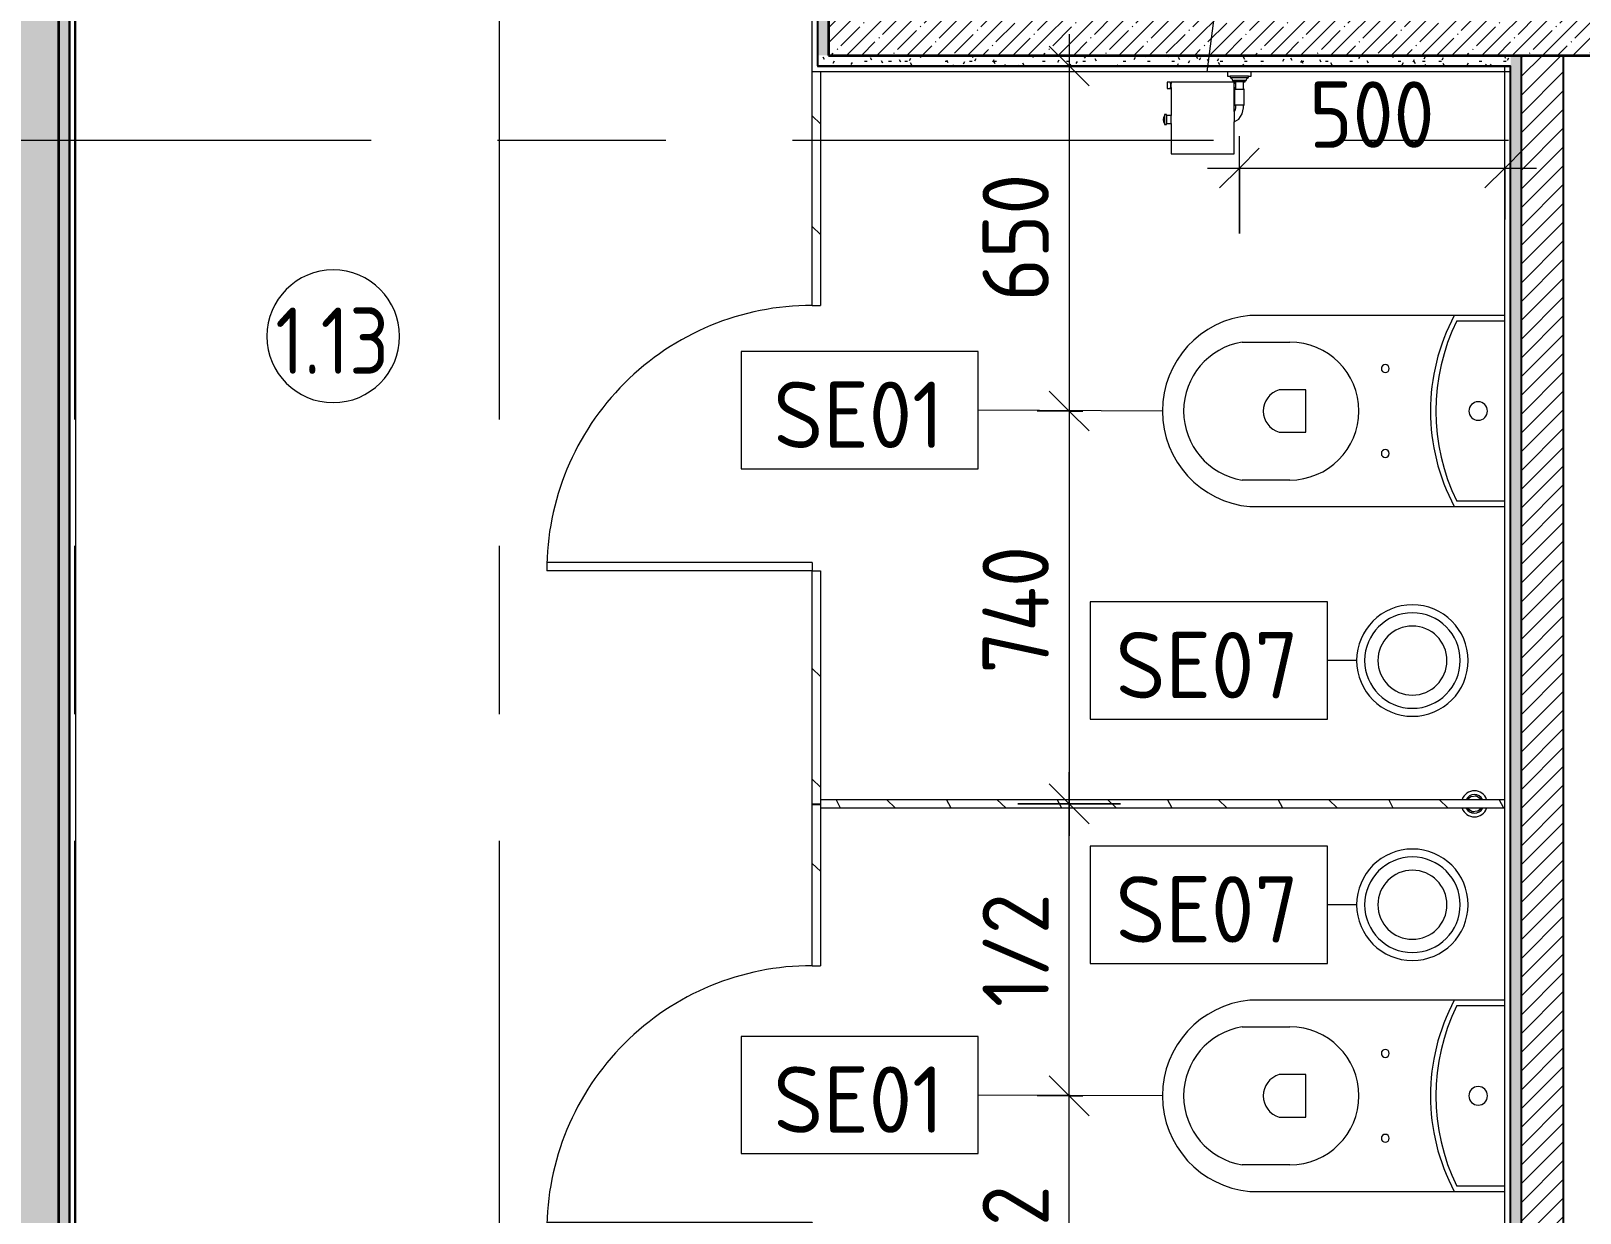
# Model space of a CAD drawing. Header units: millimetres. Extents: x 3991 to 282775, y -8553 to 29560.
# Drawn here: x 13889 to 16807, y 1579 to 3806 of the extents above; entities that cross this region are included whole.
import ezdxf

# ---------------------------------------------------------------- set-up
doc = ezdxf.new("R2010")
doc.units = ezdxf.units.MM
doc.linetypes.add('Осевая', pattern=[1587.5, 317.5, -238.125, 793.75, -238.125])
for name, color, linetype, lineweight in [('A-ANNO-DIMS', 7, 'Continuous', 9), ('A-ANNO-DIMS-50', 7, 'Continuous', 9), ('A-AREA-IDEN', 7, 'Continuous', 9), ('A-DOOR', 7, 'Continuous', 9), ('A-GENM', 7, 'Continuous', 9), ('I-WALL', 7, 'Continuous', 9), ('P-SANR-FIXT-IDEN', 7, 'Continuous', 9), ('Оси-2', 7, 'Осевая', 9)]:
    doc.layers.add(name, color=color, linetype=linetype, lineweight=lineweight)
for name, color, linetype, lineweight, true_color in [('A-DETL-GENF-1', 7, 'Continuous', 9, 0x4994b4), ('A-WALL-1', 7, 'Continuous', 25, 0x3c3c3c), ('A-WALL-2', 7, 'Continuous', 35, 0x3c3c3c), ('A-WALL-FNSH-1', 7, 'Continuous', 15, 0x3c3c3c), ('P-SANR-FIXT-1', 7, 'Continuous', 15, 0x4994b4)]:
    doc.layers.add(name, color=color, linetype=linetype, lineweight=lineweight, true_color=true_color)
doc.styles.add('GOST Common_1', font='GOST_Common.ttf', dxfattribs={"height": 125})
doc.styles.add('GOST Common_2', font='GOST_Common.ttf', dxfattribs={"width": 0.9, "height": 125})
doc.styles.add('ISOCPEUR', font='isocpeur.ttf', dxfattribs={"width": 0.9, "height": 125})
doc.dimstyles.new('ISO-2_5_0_9К_БОЛЬШОЙ', dxfattribs={"dimscale": 304.8, "dimtxt": 124.497647, "dimasz": 0.246063, "dimexe": 0.19685, "dimexo": 0.492126, "dimgap": 0, "dimtad": 1, "dimdec": 0, "dimrnd": 10, "dimzin": 0, "dimdsep": 46, "dimtxsty": 'ISOCPEUR', "dimblk1": 'OBLIQUE', "dimblk2": 'OBLIQUE', "dimsah": 1, "dimcen": 0.09, "dimdle": 0.19685, "dimazin": 0, "dimtfac": 1, "dimtdec": 4, "dimtix": 1, "dimtmove": 0, "dimatfit": 3, "dimfxl": 1, "dimtvp": 1, "dimtolj": 1, "dimtzin": 0, "dimarcsym": 2})
pattern_1 = [(45, (-51688.46, 0), (-28.51196, 28.51196), []), (45, (-51659.95, 0), (-28.51196, 28.51196), [50.403, -10.081, 1.676, -8.404])]
pattern_2 = [(18.435, (-2539, 67002.855), (416.49961, 208.2509), [79.025, -579.519]), (49.399, (-2464.03, 67027.845), (1041.243719, 1249.505702), [38.399, -1881.572]), (46.848, (-2439.04, 66848.75), (2915.4788923, 3123.769422), [91.346, -4475.934]), (19.983, (-2376.565, 66915.39), (1666.001328, 624.746965), [48.75, -2388.754]), (0, (-2539, 66932.05), (208.25, 208.25), [41.65, -166.6]), (28.443, (-2497.35, 66932.05), (-2707.2483879, -1457.75313005), [113.682, -5570.435]), (354.289, (-2397.39, 66986.195), (-1874.2483835, 208.263648), [41.858, -2051.029]), (39.806, (-2355.74, 66982.03), (-1041.24396, -833.007541), [32.53, -1593.955])]
pattern_3 = [(18.435, (-1240, 67002.855), (416.49961, 208.2509), [79.025, -579.519]), (49.399, (-1165.03, 67027.845), (1041.243719, 1249.505702), [38.399, -1881.572]), (46.848, (-1140.04, 66848.75), (2915.4788923, 3123.769422), [91.346, -4475.934]), (19.983, (-1077.565, 66915.39), (1666.001328, 624.746965), [48.75, -2388.754]), (0, (-1240, 66932.05), (208.25, 208.25), [41.65, -166.6]), (28.443, (-1198.35, 66932.05), (-2707.2483879, -1457.75313005), [113.682, -5570.435]), (354.289, (-1098.39, 66986.195), (-1874.2483835, 208.263648), [41.858, -2051.029]), (39.806, (-1056.74, 66982.03), (-1041.24396, -833.007541), [32.53, -1593.955])]
pattern_4 = [(0, (-51688.461, 0), (60.96, 15.24), [5.029, -40.691, 5.029, -40.691, -243.84]), (0, (-51688.461, 0), (60.96, 15.24), [-91.44, 5.029, -86.411, 5.029, -40.691, -106.68]), (0, (-51688.461, 0), (60.96, 15.24), [-228.6, 5.029, -25.451, 5.029, -71.171]), (120, (-51665.601, 7.62), (-43.678227, 45.1729086), [5.029, -40.691, 5.029, -40.691, -243.84]), (120, (-51665.601, 7.62), (-43.678227, 45.1729086), [-91.44, 5.029, -86.411, 5.029, -40.691, -106.68]), (120, (-51665.601, 7.62), (-43.678227, 45.1729086), [-228.6, 5.029, -25.451, 5.029, -71.171]), (240, (-51657.981, 38.1), (-17.281773, -60.4129086), [5.029, -40.691, 5.029, -40.691, -243.84]), (240, (-51657.981, 38.1), (-17.281773, -60.4129086), [-91.44, 5.029, -86.411, 5.029, -40.691, -106.68]), (240, (-51657.981, 38.1), (-17.281773, -60.4129086), [-228.6, 5.029, -25.451, 5.029, -71.171])]

# ---------------------------------------------------------------- blocks, each defined once
blk = doc.blocks.new('131_Сантехническая перегородка_Дверь_ поз_4 - СД-1-30830986-Фрагмент 1_6')
at = {"layer": 'A-DOOR'}
h = blk.add_hatch(dxfattribs=at)
h.set_pattern_fill('FP_21', color=256, style=0, pattern_type=2)
h.set_pattern_definition(pattern_2)
h.paths.add_polyline_path([(750, -8), (1190, -8), (1190, 8), (750, 8), (750, -3)])
at = {"layer": 'A-GENM'}
h = blk.add_hatch(dxfattribs=at)
h.set_pattern_fill('FP_21', color=256, style=0, pattern_type=2)
h.set_pattern_definition(pattern_2)
h.paths.add_polyline_path([(-190, -8), (250, -8), (250, 8), (-190, 8)])
at = {"layer": 'A-DOOR'}
for p, q in [((266, 508), (250, 508)), ((250, 8), (250, 508)), ((266, 8), (266, 508)), ((266, 8), (250, 8))]:
    blk.add_line(p, q, dxfattribs=at)
blk.add_arc((250, 8), 500, 360, 90, dxfattribs=at)
at = {"layer": 'A-GENM'}
for p, q in [((-190, 8), (250, 8)), ((-190, 8), (-190, -8)), ((250, 8), (250, -8)), ((750, 8), (1190, 8)), ((750, 8), (750, -8)), ((250, -8), (-190, -8)), ((1190, -8), (750, -8))]:
    blk.add_line(p, q, dxfattribs=at)
blk = doc.blocks.new('131_Сантехническая перегородка_Дверь - СД-1-30819167-Фрагмент 1_6')
at = {"layer": 'A-DOOR'}
h = blk.add_hatch(dxfattribs=at)
h.set_pattern_fill('FP_25', color=256, style=0, pattern_type=2)
h.set_pattern_definition(pattern_3)
h.paths.add_polyline_path([(805.2, -8), (1110.4, -8), (1110.4, 8), (805.2, 8)])
at = {"layer": 'A-GENM'}
h = blk.add_hatch(dxfattribs=at)
h.set_pattern_fill('FP_25', color=256, style=0, pattern_type=2)
h.set_pattern_definition(pattern_3)
h.paths.add_polyline_path([(0, -8), (305.2, -8), (305.2, 8), (0, 8)])
at = {"layer": 'A-DOOR'}
for p, q in [((321.2, 508), (305.2, 508)), ((305.2, 8), (305.2, 508)), ((321.2, 8), (321.2, 508)), ((321.2, 8), (305.2, 8))]:
    blk.add_line(p, q, dxfattribs=at)
blk.add_arc((305.2, 8), 500, 360, 90, dxfattribs=at)
at = {"layer": 'A-GENM'}
for p, q in [((0, 8), (305.2, 8)), ((0, 8), (0, -8)), ((305.2, 8), (305.2, -8)), ((805.2, 8), (1110.4, 8)), ((805.2, 8), (805.2, -8)), ((1110.4, 8), (1110.4, -8)), ((305.2, -8), (0, -8)), ((1110.4, -8), (805.2, -8))]:
    blk.add_line(p, q, dxfattribs=at)
blk = doc.blocks.new('131_Сантехническая перегородка - СП-4-30819166-Фрагмент 1_6')
at = {"layer": 'A-GENM'}
h = blk.add_hatch(dxfattribs=at)
h.set_pattern_fill('FP_26', color=256, style=0, pattern_type=2)
h.set_pattern_definition([(288.435, (68341.18, 2350), (208.2509, -416.49961), [79.025, -579.519]), (319.399, (68366.173, 2275.03), (1249.505702, -1041.243719), [38.399, -1881.572]), (316.848, (68187.078, 2250.04), (3123.7701515, -2915.4795762), [91.346, -4475.934]), (289.983, (68253.718, 2187.565), (624.746965, -1666.001328), [48.75, -2388.754]), (270, (68270.38, 2350), (208.25, -208.25), [41.65, -166.6]), (298.443, (68270.378, 2308.35), (-1457.75313005, 2707.2483879), [113.682, -5570.435]), (264.289, (68324.523, 2208.39), (208.263648, 1874.2483835), [41.858, -2051.029]), (309.806, (68320.358, 2166.74), (-833.006901, 1041.243191), [32.53, -1593.955])])
h.paths.add_polyline_path([(1330, 8), (41.3, 8), (41.3, -8), (1330, -8)])
for p, q in [((41.3, 8), (1330, 8)), ((1330, 8), (1330, -8)), ((1330, -8), (41.3, -8))]:
    blk.add_line(p, q, dxfattribs=at)
at = {"layer": 'A-GENM', "flags": 128}
for points in [[(111.4, 8), (102.6, 14.5), (91.8, 13.4), (85.8, 8)], [(85.8, -8), (94.5, -14.5), (105.4, -13.4), (111.4, -8)]]:
    blk.add_lwpolyline(points, dxfattribs=at)
at = {"layer": 'A-GENM'}
for radius, start, end in [(24.6, 19.9113, 160.0887), (17.6, 28.9731, 151.0269), (15.1, 126.8617, 139.5341), (15.1, 78.8699, 82.6459), (15.1, 40.4659, 53.124), (24.6, 199.9113, 340.0887), (17.6, 208.9731, 331.0269), (15.1, 220.4659, 233.124), (15.1, 258.8699, 262.6459), (15.1, 306.8617, 319.5341)]:
    blk.add_arc((98.6, 0), radius, start, end, dxfattribs=at)
blk = doc.blocks.new('WC Seat_2 with Cistern-Wall Based - 640 x 360mm-30580118-Фрагмент 1_6')
at = {"layer": 'P-SANR-FIXT-1'}
for p, q in [((-5, 410.5), (-5, 500.5)), ((255, 500.5), (255, 410.5)), ((-55, 485.5), (-55, 100.5)), ((305, 100.5), (305, 485.5)), ((85, 430.5), (85, 380.5)), ((165, 380.5), (165, 430.5)), ((85, 380.5), (165, 380.5)), ((-55, 100.5), (-55, 5.5)), ((-45, 5.5), (-45, 95.6)), ((295, 95.6), (295, 5.5)), ((305, 5.5), (305, 100.5))]:
    blk.add_line(p, q, dxfattribs=at)
for centre, radius, start, end in [((125, 469.8), 180.7, 4.9791, 175.0209), ((125, 478.7), 131.8, 9.5273, 170.4727), ((125, 418.8), 41.7, 16.2602, 163.7398), ((125, 410.5), 130, 180, 360), ((45, 230.5), 7.5, 0, 180), ((205, 230.5), 7.5, 0, 180), ((45, 230.5), 7.5, 180, 360), ((205, 230.5), 7.5, 180, 360), ((125, -237), 382.5, 61.9275, 118.0725), ((125, -247), 382.5, 63.6122, 116.3878), ((125, 55.5), 17.5, 0, 180), ((125, 55.5), 17.5, 180, 360)]:
    blk.add_arc(centre, radius, start, end, dxfattribs=at)
blk = doc.blocks.new('мусорная корзина - Round_ Metal-30590745-Фрагмент 1_6')
at = {"layer": 'P-SANR-FIXT-1'}
for radius, start, end in [(105, 0, 180), (90, 360, 180), (65, 0, 180), (105, 180, 360), (90, 180, 360), (65, 180, 360)]:
    blk.add_arc((0, 0), radius, start, end, dxfattribs=at)
blk = doc.blocks.new('Sanitary_Toilet-Accessories_Gessi_Wall-mounted-paper-roll-holder-65449 - Chrome-V30-Фрагмент 1_6')
at = {"layer": 'A-DETL-GENF-1'}
for p, q in [((69687.1, 305.7), (69685.5, 305.6)), ((69685.5, 305.6), (69685.5, 245.4)), ((69803.2, 305.7), (69687.1, 305.7)), ((69804.5, 305.6), (69803.2, 305.7)), ((69804.5, 248.5), (69804.5, 305.6)), ((69677.1, 239.9), (69670.7, 230.3)), ((69685.5, 245.4), (69677.1, 239.9)), ((69685.5, 225.9), (69685.5, 245.4)), ((69804.5, 248.5), (69804.5, 233.5)), ((69813.5, 248.5), (69804.5, 248.5)), ((69804.5, 233.5), (69813.5, 233.5)), ((69804.5, 180.7), (69804.5, 233.5)), ((69813.5, 250.5), (69813.5, 248.5)), ((69817, 250.5), (69813.5, 250.5)), ((69813.5, 233.5), (69813.5, 248.5)), ((69813.5, 233.5), (69813.5, 231.5)), ((69817, 248.5), (69817, 250.5)), ((69817, 233.5), (69817, 248.5)), ((69818.9, 245), (69817, 248.5)), ((69817, 233.5), (69818.9, 237)), ((69817, 231.5), (69817, 233.5)), ((69819.5, 241), (69818.9, 245)), ((69818.9, 237), (69819.5, 241)), ((69667, 213.5), (69667, 183.5)), ((69668.5, 213.5), (69667, 213.5)), ((69670.7, 230.3), (69668.5, 219)), ((69668.5, 219), (69668.5, 213.5)), ((69668.5, 213.5), (69683.5, 213.5)), ((69683.5, 219), (69684.6, 224.5)), ((69683.5, 213.5), (69683.5, 219)), ((69685, 213.5), (69683.5, 213.5)), ((69684.6, 224.5), (69685.5, 225.9)), ((69685, 183.5), (69685, 213.5)), ((69685.5, 225.9), (69685.5, 180.7)), ((69813.5, 231.5), (69817, 231.5)), ((69667, 183.5), (69668.5, 183.5)), ((69683.5, 183.5), (69668.5, 183.5)), ((69668.5, 183.5), (69668.5, 170)), ((69683.5, 183.5), (69685, 183.5)), ((69683.5, 180.7), (69683.5, 183.5)), ((69683.5, 172.7), (69683.5, 180.7)), ((69685.5, 180.7), (69683.5, 180.7)), ((69685.5, 180.7), (69685.5, 172.7)), ((69804.5, 180.7), (69804.5, 172.7)), ((69805.5, 180.7), (69804.5, 180.7)), ((69805.5, 182.7), (69805.5, 180.7)), ((69812, 182.7), (69805.5, 182.7)), ((69805.5, 172.7), (69805.5, 180.7)), ((69812, 170.7), (69812, 182.7)), ((69653.5, 159), (69653.5, 151)), ((69658.5, 159), (69653.5, 159)), ((69660.2, 162.2), (69658.5, 161.5)), ((69693.5, 161.5), (69658.5, 161.5)), ((69658.5, 161.5), (69658.5, 159)), ((69658.5, 159), (69693.5, 159)), ((69661.7, 163.6), (69660.2, 162.2)), ((69662.7, 165.5), (69661.7, 163.6)), ((69663, 167.5), (69662.7, 165.5)), ((69665, 167.5), (69663, 167.5)), ((69665, 170), (69665, 167.5)), ((69668.5, 170), (69665, 170)), ((69665, 167.5), (69687, 167.5)), ((69667, 170), (69685.5, 170)), ((69683.5, 172.7), (69685.5, 172.7)), ((69683.5, 170), (69683.5, 172.7)), ((69687, 170), (69683.5, 170)), ((69685.5, 172.7), (69685.5, 170.7)), ((69685.5, 170.7), (69804.5, 170.7)), ((69687, 167.5), (69687, 170)), ((69689, 167.5), (69687, 167.5)), ((69689.3, 165.5), (69689, 167.5)), ((69690.3, 163.6), (69689.3, 165.5)), ((69691.8, 162.2), (69690.3, 163.6)), ((69693.5, 161.5), (69691.8, 162.2)), ((69693.5, 159), (69693.5, 161.5)), ((69698.5, 159), (69693.5, 159)), ((69698.5, 151), (69698.5, 159)), ((69804.5, 172.7), (69805.5, 172.7)), ((69804.5, 170.7), (69804.5, 172.7)), ((69805.5, 172.7), (69805.5, 170.7)), ((69805.5, 170.7), (69812, 170.7))]:
    blk.add_line(p, q, dxfattribs=at)
blk = doc.blocks.new('DIMBLOCK15-Фрагмент 1_6')
at = {"layer": 'A-ANNO-DIMS-50', "lineweight": 20}
for p, q in [((15844.8, 1800), (15807.3, 1837.5)), ((15844.8, 1800), (15882.3, 1762.5)), ((15844.8, 1250), (15807.3, 1287.5)), ((15844.8, 1250), (15882.3, 1212.5))]:
    blk.add_line(p, q, dxfattribs=at)
at = {"layer": 'A-ANNO-DIMS-50'}
for p, q in [((15870.4, 1800), (15784.8, 1800)), ((15844.8, 1190), (15844.8, 1800)), ((15844.8, 1800), (15870.4, 1800)), ((15941.8, 1250), (15784.8, 1250)), ((15844.8, 1250), (15941.8, 1250))]:
    blk.add_line(p, q, dxfattribs=at)
at = {"layer": 'A-ANNO-DIMS-50', "color": 0, "insert": (15681.5, 1417.3), "char_height": 125, "width": 258.572, "attachment_point": 1, "rotation": 90, "line_spacing_factor": 1.149209, "style": 'ISOCPEUR'}
blk.add_mtext('1/2', dxfattribs=at)
blk = doc.blocks.new('_Oblique')
at = {"color": 0, "linetype": 'ByBlock', "lineweight": -2}
blk.add_line((-0.5, -0.5), (0.5, 0.5), dxfattribs=at)
blk = doc.blocks.new('DIMBLOCK16-Фрагмент 1_6')
at = {"layer": 'A-ANNO-DIMS-50'}
for p, q in [((15844.8, 1800), (15844.8, 2410)), ((15941.8, 2350), (15784.8, 2350)), ((15844.8, 2350), (15941.8, 2350)), ((15870.4, 1800), (15784.8, 1800)), ((15844.8, 1800), (15870.4, 1800))]:
    blk.add_line(p, q, dxfattribs=at)
at = {"layer": 'A-ANNO-DIMS-50', "lineweight": 20}
for p, q in [((15844.8, 2350), (15807.3, 2387.5)), ((15844.8, 2350), (15882.3, 2312.5)), ((15844.8, 1800), (15807.3, 1837.5)), ((15844.8, 1800), (15882.3, 1762.5))]:
    blk.add_line(p, q, dxfattribs=at)
at = {"layer": 'A-ANNO-DIMS-50', "color": 0, "insert": (15681.5, 1967.3), "char_height": 125, "width": 258.572, "attachment_point": 1, "rotation": 90, "line_spacing_factor": 1.149209, "style": 'ISOCPEUR'}
blk.add_mtext('1/2', dxfattribs=at)
blk = doc.blocks.new('DIMBLOCK17-Фрагмент 1_6')
at = {"layer": 'A-ANNO-DIMS-50'}
for p, q in [((15844.8, 3800), (15844.8, 3090)), ((15747.8, 3740), (15904.8, 3740)), ((15844.8, 3740), (15747.8, 3740)), ((15870.4, 3090), (15784.8, 3090)), ((15844.8, 3090), (15870.4, 3090))]:
    blk.add_line(p, q, dxfattribs=at)
at = {"layer": 'A-ANNO-DIMS-50', "lineweight": 20}
for p, q in [((15844.8, 3740), (15807.3, 3777.5)), ((15844.8, 3740), (15882.3, 3702.5)), ((15844.8, 3090), (15807.3, 3127.5)), ((15844.8, 3090), (15882.3, 3052.5))]:
    blk.add_line(p, q, dxfattribs=at)
at = {"layer": 'A-ANNO-DIMS-50', "color": 0, "insert": (15681.5, 3296.5), "char_height": 125, "width": 284.429, "attachment_point": 1, "rotation": 90, "line_spacing_factor": 1.149209, "style": 'ISOCPEUR'}
blk.add_mtext('650', dxfattribs=at)
blk = doc.blocks.new('DIMBLOCK18-Фрагмент 1_6')
at = {"layer": 'A-ANNO-DIMS-50', "lineweight": 20}
for p, q in [((15844.8, 3090), (15807.3, 3127.5)), ((15844.8, 3090), (15882.3, 3052.5)), ((15844.8, 2350), (15807.3, 2387.5)), ((15844.8, 2350), (15882.3, 2312.5))]:
    blk.add_line(p, q, dxfattribs=at)
at = {"layer": 'A-ANNO-DIMS-50'}
for p, q in [((15870.4, 3090), (15784.8, 3090)), ((15844.8, 3090), (15844.8, 2290)), ((15844.8, 3090), (15870.4, 3090)), ((15747.8, 2350), (15904.8, 2350)), ((15844.8, 2350), (15747.8, 2350))]:
    blk.add_line(p, q, dxfattribs=at)
at = {"layer": 'A-ANNO-DIMS-50', "color": 0, "insert": (15681.5, 2595.5), "char_height": 125, "width": 298.794, "attachment_point": 1, "rotation": 90, "line_spacing_factor": 1.149209, "style": 'ISOCPEUR'}
blk.add_mtext('740', dxfattribs=at)
blk = doc.blocks.new('М_сантехническая_рамка1 - В рамке-30590747-Фрагмент 1_6')
at = {"layer": 'P-SANR-FIXT-IDEN'}
for p, q in [((4.293, 2.24), (-4.639, 2.24)), ((-4.639, 2.24), (-4.639, -2.178)), ((4.293, -2.178), (4.293, 2.24)), ((-4.639, -2.178), (4.293, -2.178))]:
    blk.add_line(p, q, dxfattribs=at)
blk = doc.blocks.new('Марка_Помещения - Номер-25198446-Фрагмент 1_6')
at = {"layer": 'A-AREA-IDEN'}
for start, end in [(360, 180), (180, 360)]:
    blk.add_arc((0, 0), 2.5, start, end, dxfattribs=at)
blk = doc.blocks.new('DIMBLOCK39-Фрагмент 1_6')
at = {"layer": 'A-ANNO-DIMS-50'}
for p, q in [((16165.5, 3424.2), (16165.5, 3607.7)), ((16665.5, 3450.7), (16665.5, 3607.7)), ((16105.5, 3547.7), (16725.5, 3547.7)), ((16165.5, 3547.7), (16165.5, 3424.2)), ((16665.5, 3547.7), (16665.5, 3450.7))]:
    blk.add_line(p, q, dxfattribs=at)
at = {"layer": 'A-ANNO-DIMS-50', "lineweight": 20}
for p, q in [((16165.5, 3547.7), (16203, 3585.2)), ((16665.5, 3547.7), (16703, 3585.2)), ((16165.5, 3547.7), (16128, 3510.2)), ((16665.5, 3547.7), (16628, 3510.2))]:
    blk.add_line(p, q, dxfattribs=at)
at = {"layer": 'A-ANNO-DIMS-50', "color": 0, "insert": (16297, 3711), "char_height": 125, "width": 284.429, "attachment_point": 1, "line_spacing_factor": 1.149209, "style": 'ISOCPEUR'}
blk.add_mtext('500', dxfattribs=at)

msp = doc.modelspace()

# ---------------------------------------------------------------- hatches: boundary and pattern name
at = {"layer": 'I-WALL'}
h = msp.add_hatch(dxfattribs=at)
h.set_pattern_fill('FP_13', color=256, style=0, pattern_type=2)
h.set_pattern_definition(pattern_4)
h.paths.add_polyline_path([(15371.5, 3760), (15391.5, 3760), (15391.5, 7680), (15371.5, 7680), (15371.5, 3908.3)])
h = msp.add_hatch(dxfattribs=at)
h.set_pattern_fill('FP_4', color=256, style=0, pattern_type=2)
h.set_pattern_definition(pattern_1)
h.paths.add_polyline_path([(13761, 400), (13941.5, 400), (13941.5, 7400), (13721.5, 7400), (13721.5, 400)])
h = msp.add_hatch(dxfattribs=at)
h.set_pattern_fill('FP_13', color=256, style=0, pattern_type=2)
h.set_pattern_definition(pattern_4)
h.paths.add_polyline_path([(13941.5, 420), (13961.5, 420), (13961.5, 7380), (13941.5, 7380), (13941.5, 552.5)])
h = msp.add_hatch(dxfattribs=at)
h.set_pattern_fill('FP_4', color=256, style=0, pattern_type=2)
h.set_pattern_definition(pattern_1)
h.paths.add_polyline_path([(18147, 3760), (18731.5, 3760), (18731.5, 3980), (15391.5, 3980), (15391.5, 3760), (17456.5, 3760)])
h = msp.add_hatch(dxfattribs=at)
h.set_pattern_fill('FP_13', color=256, style=0, pattern_type=2)
h.set_pattern_definition(pattern_4)
h.paths.add_polyline_path([(16676.5, 3740), (16676.5, 3760), (15371.5, 3760), (15371.5, 3740), (16663.5, 3740)])
h = msp.add_hatch(dxfattribs=at)
h.set_pattern_fill('FP_13', color=256, style=0, pattern_type=2)
h.set_pattern_definition(pattern_4)
h.paths.add_polyline_path([(16676.5, 140), (16696.5, 140), (16696.5, 3760), (16676.5, 3760), (16676.5, 153)])
h = msp.add_hatch(dxfattribs=at)
h.set_pattern_fill('FP_1', color=256, style=0, pattern_type=2)
h.set_pattern_definition([(45, (-51688.461, 0), (-17.6776695, 17.6776695), [])])
h.paths.add_polyline_path([(16776.5, 120), (16776.5, 3760), (16696.5, 3760), (16696.5, 120)])

# ---------------------------------------------------------------- linework, layer by layer
at = {"layer": 'A-WALL-1'}
for p, q in [((15371.5, 3740), (15371.5, 7660)), ((13941.5, 7400), (13941.5, 552.5)), ((13961.5, 420), (13961.5, 7380)), ((15371.5, 3740), (16676.5, 3740)), ((16676.5, 140), (16676.5, 3740)), ((16696.5, 3760), (16696.5, 120)), ((16776.5, 120), (16776.5, 3760))]:
    msp.add_line(p, q, dxfattribs=at)
at = {"layer": 'A-WALL-2'}
for p, q in [((13941.5, 400), (13941.5, 7400)), ((15391.5, 3980), (15391.5, 3760)), ((15391.5, 3760), (18731.5, 3760))]:
    msp.add_line(p, q, dxfattribs=at)
at = {"layer": 'A-WALL-FNSH-1'}
for p, q in [((15370.5, 7659), (15370.5, 3739)), ((13962.5, 421), (13962.5, 7379)), ((15370.5, 3739), (16675.5, 3739)), ((16675.5, 3739), (16675.5, 141))]:
    msp.add_line(p, q, dxfattribs=at)
at = {"layer": 'I-WALL'}
for p, q in [((15360.5, 3729), (15360.5, 7649)), ((13972.5, 7380), (13972.5, 526.5)), ((16665.5, 140), (16665.5, 3740)), ((16676.5, 3729), (15360.5, 3729))]:
    msp.add_line(p, q, dxfattribs=at)
at = {"layer": 'P-SANR-FIXT-IDEN'}
for p, q in [((16105, 3729), (16144.7, 4032.7)), ((16020.4, 3090), (15673.2, 3091.6)), ((16386.5, 2620), (16331.3, 2620)), ((16386.5, 2160), (16331.3, 2160)), ((16020.4, 1800), (15673.2, 1801.6))]:
    msp.add_line(p, q, dxfattribs=at)
at = {"layer": 'Оси-2'}
for p, q in [((13971.5, -656.3), (13971.5, 6817.9)), ((14771.5, -656.3), (14771.5, 6817.9)), ((13180.2, 3600), (18374.4, 3600))]:
    msp.add_line(p, q, dxfattribs=at)

# ---------------------------------------------------------------- block references
at = {"layer": 'A-AREA-IDEN', "xscale": 49.99999999999998, "yscale": 49.99999999999998, "zscale": 49.99999999999998}
msp.add_blockref('Марка_Помещения - Номер-25198446-Фрагмент 1_6', (14458.2, 3230.8), dxfattribs=at)
at = {"layer": 'A-GENM'}
for name, p, rotation in [('131_Сантехническая перегородка_Дверь_ поз_4 - СД-1-30830986-Фрагмент 1_6', (15368.5, 2539), 89.99999999997657), ('131_Сантехническая перегородка - СП-4-30819166-Фрагмент 1_6', (16706.9, 2350), 180), ('131_Сантехническая перегородка_Дверь - СД-1-30819167-Фрагмент 1_6', (15368.5, 1240), 89.99999999997657)]:
    msp.add_blockref(name, p, dxfattribs=dict(at, rotation=rotation))
at = {"layer": 'P-SANR-FIXT-1'}
for name, p, rotation in [('Sanitary_Toilet-Accessories_Gessi_Wall-mounted-paper-roll-holder-65449 - Chrome-V30-Фрагмент 1_6', (85841.5, 3880), 180), ('WC Seat_2 with Cistern-Wall Based - 640 x 360mm-30580118-Фрагмент 1_6', (16671, 2965), 89.99999999999986), ('WC Seat_2 with Cistern-Wall Based - 640 x 360mm-30580118-Фрагмент 1_6', (16671, 1675), 89.99999999999986)]:
    msp.add_blockref(name, p, dxfattribs=dict(at, rotation=rotation))
for p in [(16491.5, 2620), (16491.5, 2160)]:
    msp.add_blockref('мусорная корзина - Round_ Metal-30590745-Фрагмент 1_6', p, dxfattribs=at)
at = {"layer": 'P-SANR-FIXT-IDEN', "xscale": 49.99999999999998, "yscale": 49.99999999999998, "zscale": 49.99999999999998}
for p in [(15458.5, 3090), (16116.6, 2618.4), (16116.6, 2158.4), (15458.5, 1800)]:
    msp.add_blockref('М_сантехническая_рамка1 - В рамке-30590747-Фрагмент 1_6', p, dxfattribs=at)

# ---------------------------------------------------------------- texts
at = {"layer": 'A-AREA-IDEN', "insert": (14349.2, 3285), "char_height": 125, "width": 274.177, "attachment_point": 1, "style": 'GOST Common_2'}
msp.add_mtext('1.13', dxfattribs=at)
at = {"layer": 'P-SANR-FIXT-IDEN', "char_height": 125, "attachment_point": 1, "style": 'GOST Common_1'}
for s, insert, width in [('SE01', (15287.5, 3145.4), 412.869), ('SE07', (15932.3, 2673.8), 444.937), ('SE07', (15932.3, 2213.8), 444.937), ('SE01', (15287.5, 1855.4), 412.869)]:
    msp.add_mtext(s, dxfattribs=dict(at, insert=insert, width=width))

# ---------------------------------------------------------------- dimensions: what is measured, and where the dimension line sits
at = {"layer": 'A-ANNO-DIMS'}
for base, p1, p2, override, picture, middle in [((15844.8, 3090), (15897.8, 3740), (16020.4, 3090), {"dimpost": '<>', "dimfxl": 661.456621}, 'DIMBLOCK17-Фрагмент 1_6', (15782.3, 3415)), ((15844.8, 2350), (16020.4, 3090), (15897.8, 2350), {"dimpost": '<>', "dimfxl": 750.083237}, 'DIMBLOCK18-Фрагмент 1_6', (15782.3, 2720))]:
    dim = msp.add_linear_dim(base=base, p1=p1, p2=p2, angle=90, dimstyle='ISO-2_5_0_9К_БОЛЬШОЙ', override=override, dxfattribs=at)
    dim.commit()
    dim.dimension.update_dxf_attribs({"geometry": picture, "text_midpoint": middle})
dim = msp.add_linear_dim(base=(16665.5, 3547.7), p1=(16165.5, 3574.2), p2=(16665.5, 3600.7), dimstyle='ISO-2_5_0_9К_БОЛЬШОЙ', override={"dimpost": '<>', "dimfxl": 500.699827}, dxfattribs=at)
dim.commit()
dim.dimension.update_dxf_attribs({"geometry": 'DIMBLOCK39-Фрагмент 1_6', "text_midpoint": (16415.5, 3610.2)})
for base, p1, p2, picture, middle in [((15844.8, 2350), (16020.4, 1800), (15791.8, 2350), 'DIMBLOCK16-Фрагмент 1_6', (15782.3, 2075)), ((15844.8, 1800), (15791.8, 1250), (16020.4, 1800), 'DIMBLOCK15-Фрагмент 1_6', (15782.3, 1525))]:
    dim = msp.add_linear_dim(base=base, p1=p1, p2=p2, angle=90, text='1/2', dimstyle='ISO-2_5_0_9К_БОЛЬШОЙ', override={"dimpost": '<>', "dimfxl": 595.63172}, dxfattribs=at)
    dim.commit()
    dim.dimension.update_dxf_attribs({"geometry": picture, "text_midpoint": middle})

doc.saveas('drawing.dxf')
